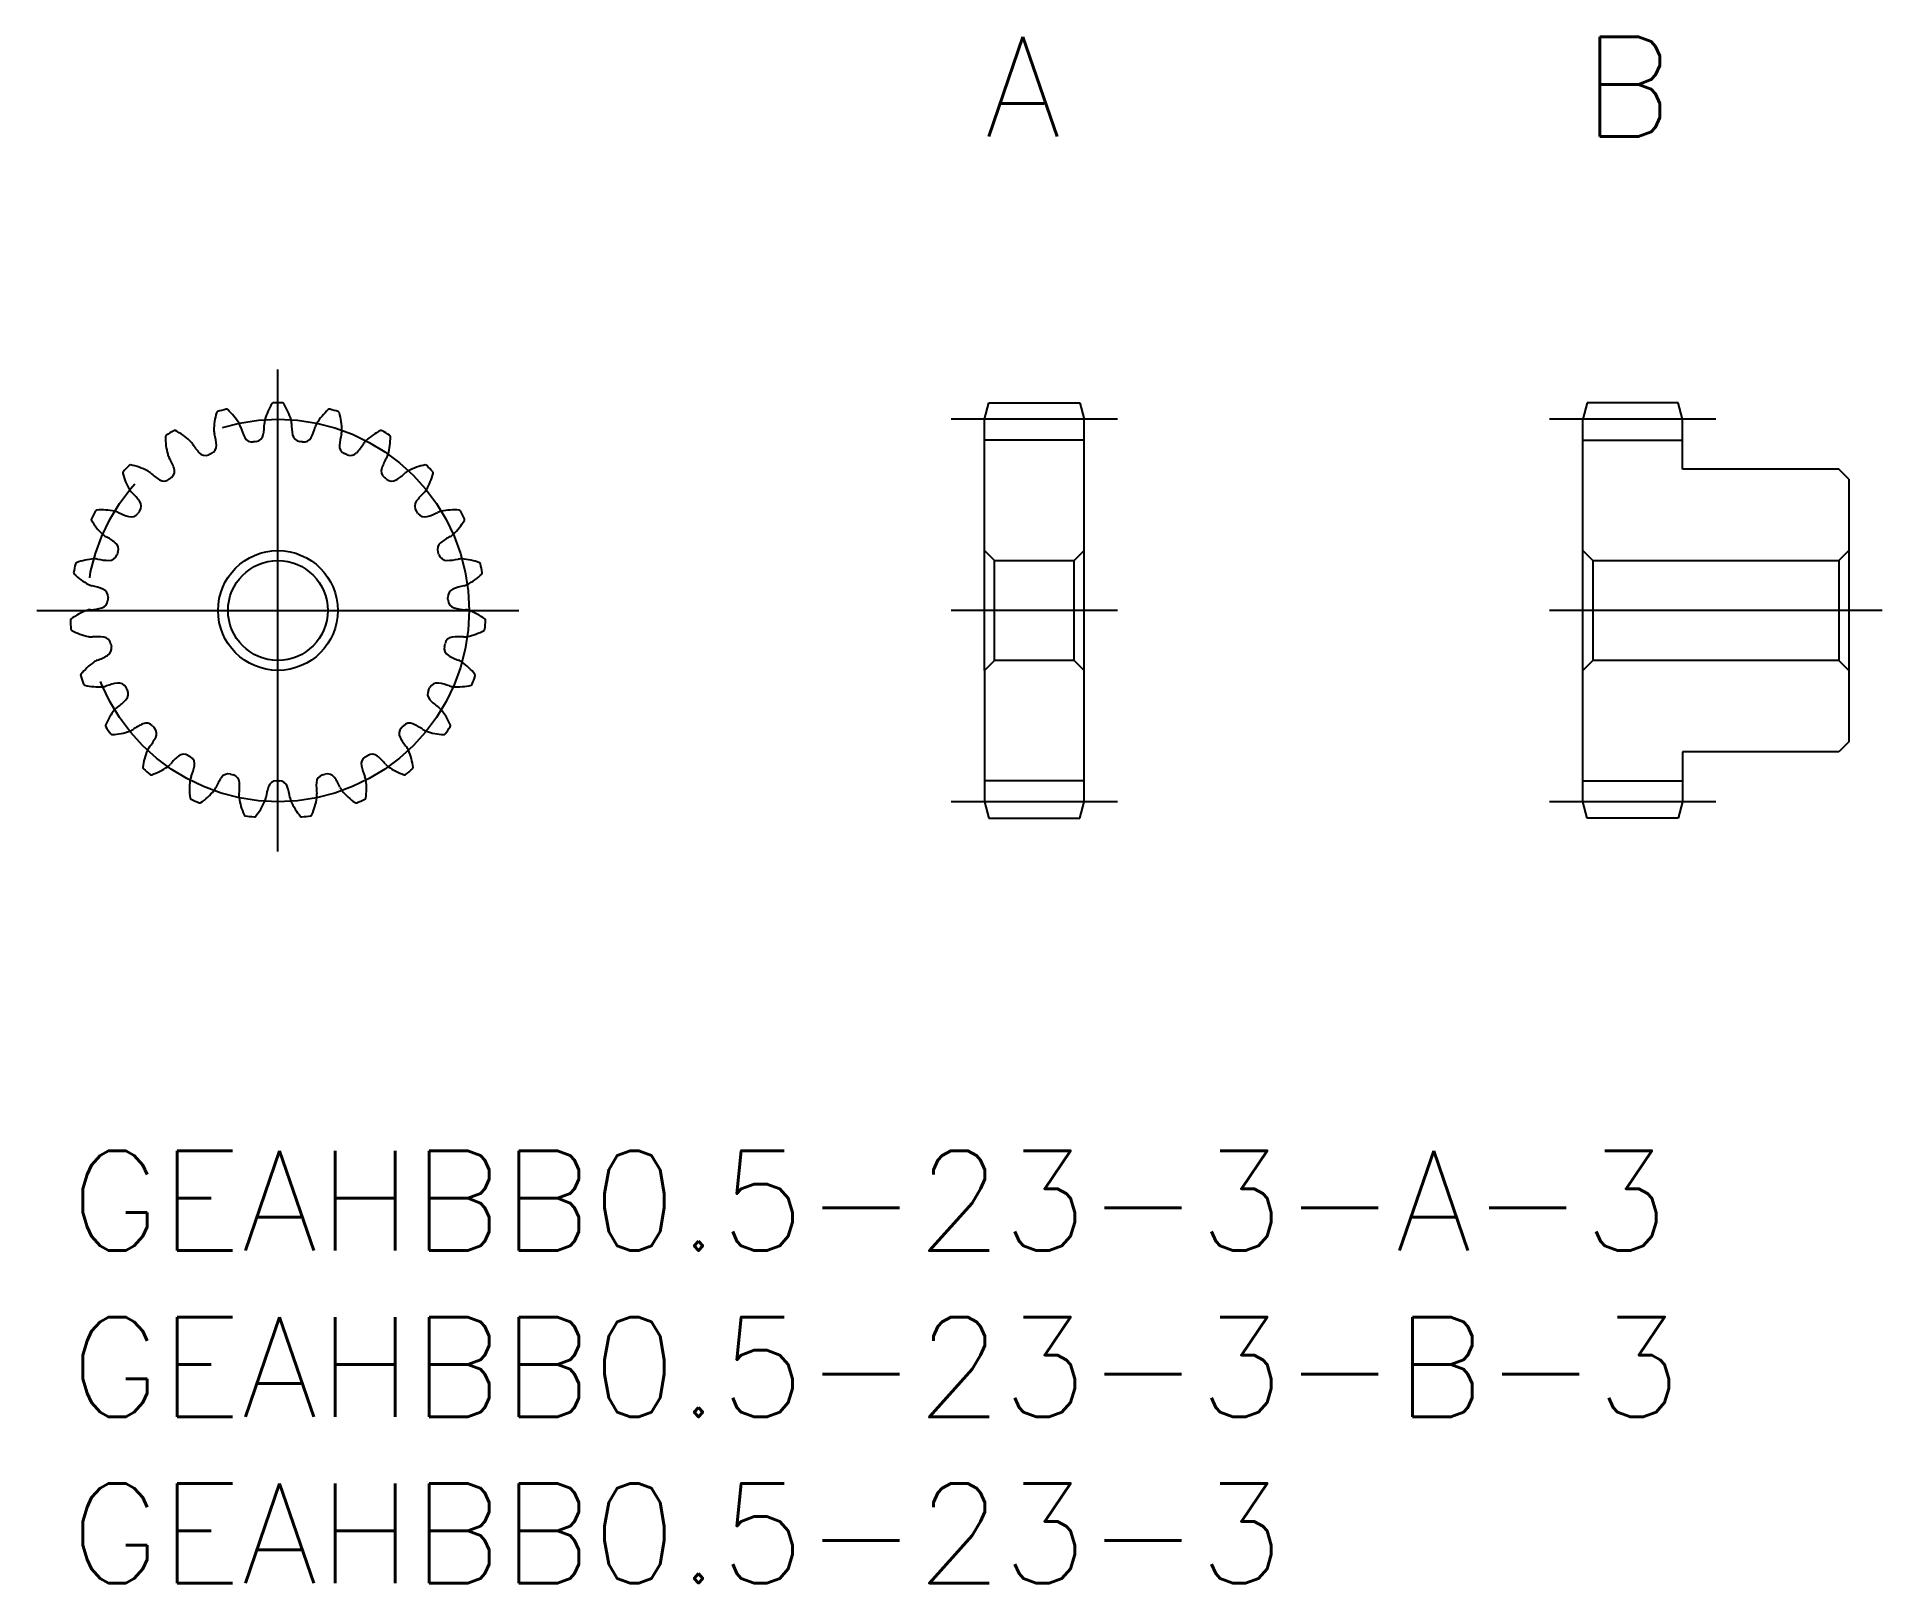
# Model space of a CAD drawing. Extents: x -1 to 54.5, y -13 to 33.5.
import ezdxf

# ---------------------------------------------------------------- set-up
doc = ezdxf.new("R2010")
doc.units = 0
doc.header["$LTSCALE"] = 0.5
doc.linetypes.add('CENTER', pattern=[50.8, 31.75, -6.35, 6.35, -6.35])
for name, color, linetype in [('MSM_CENTER', 1, 'CENTER'), ('MSM_CONTINUOUS', 7, 'CONTINUOUS'), ('MSM_PART_NUMBER', 7, 'CONTINUOUS')]:
    doc.layers.add(name, color=color, linetype=linetype)
doc.styles.get("Standard").update_dxf_attribs({"font": 'txt.shx', "height": 1, "bigfont": 'bigfont.shx'})

# ---------------------------------------------------------------- blocks, each defined once
blk = doc.blocks.new('*U2')
at = {"layer": 'MSM_PART_NUMBER'}
blk.add_text('GEAHBB0.5-23-3-A-3', height=3, dxfattribs=at).set_placement((0, -3))
blk = doc.blocks.new('*U3')
at = {"layer": 'MSM_PART_NUMBER'}
blk.add_text('GEAHBB0.5-23-3-B-3', height=3, dxfattribs=at).set_placement((0, -8))
blk = doc.blocks.new('*U4')
at = {"layer": 'MSM_PART_NUMBER'}
blk.add_text('GEAHBB0.5-23-3', height=3, dxfattribs=at).set_placement((0, -13))
blk = doc.blocks.new('*U5')
at = {"layer": 'MSM_PART_NUMBER'}
blk.add_text('A', height=3, dxfattribs=at).set_placement((27.5, 30.5))
blk = doc.blocks.new('*U6')
at = {"layer": 'MSM_PART_NUMBER'}
blk.add_text('B', height=3, dxfattribs=at).set_placement((45.5, 30.5))

msp = doc.modelspace()

# ---------------------------------------------------------------- linework, layer by layer
at = {"layer": 'MSM_CENTER'}
for p, q in [((6.25, 9), (6.25, 23.5)), ((31.5, 22), (26.5, 22)), ((49.5, 22), (44.5, 22)), ((-1, 16.25), (13.5, 16.25)), ((31.5, 16.25), (26.5, 16.25)), ((54.5, 16.25), (44.5, 16.25)), ((31.5, 10.5), (26.5, 10.5)), ((49.5, 10.5), (44.5, 10.5))]:
    msp.add_line(p, q, dxfattribs=at)
msp.add_circle((6.25, 16.25), 5.75, dxfattribs=at)
at = {"layer": 'MSM_CONTINUOUS'}
for p, q in [((27.5, 22), (27.634, 22.5)), ((27.634, 22.5), (30.366, 22.5)), ((30.366, 22.5), (30.5, 22)), ((45.634, 22.5), (45.5, 22)), ((48.366, 22.5), (45.634, 22.5)), ((48.5, 22), (48.366, 22.5)), ((27.5, 18.05), (27.5, 22)), ((30.5, 10.5), (30.5, 22)), ((45.5, 10.5), (45.5, 22)), ((48.5, 20.5), (48.5, 22)), ((30.5, 21.375), (27.5, 21.375)), ((45.5, 21.375), (48.5, 21.375)), ((53.2, 20.5), (48.5, 20.5)), ((53.5, 20.2), (53.2, 20.5)), ((53.5, 20.2), (53.5, 12.3)), ((27.5, 14.45), (27.5, 18.05)), ((27.8, 17.75), (27.5, 18.05)), ((30.5, 18.05), (30.2, 17.75)), ((45.8, 17.75), (45.5, 18.05)), ((53.5, 18.05), (53.2, 17.75)), ((27.8, 14.75), (27.8, 17.75)), ((27.8, 17.75), (30.2, 17.75)), ((30.2, 14.75), (30.2, 17.75)), ((45.8, 17.75), (45.8, 14.75)), ((45.8, 17.75), (53.2, 17.75)), ((53.2, 17.75), (53.2, 14.75)), ((27.5, 14.45), (27.8, 14.75)), ((27.5, 14.45), (27.5, 10.5)), ((30.2, 14.75), (27.8, 14.75)), ((30.2, 14.75), (30.5, 14.45)), ((45.5, 14.45), (45.8, 14.75)), ((53.2, 14.75), (45.8, 14.75)), ((53.2, 14.75), (53.5, 14.45)), ((53.5, 12.3), (53.2, 12)), ((48.5, 12), (48.5, 10.5)), ((53.2, 12), (48.5, 12)), ((30.5, 11.125), (27.5, 11.125)), ((45.5, 11.125), (48.5, 11.125)), ((27.5, 10.5), (27.634, 10)), ((27.634, 10), (30.366, 10)), ((30.366, 10), (30.5, 10.5)), ((45.634, 10), (45.5, 10.5)), ((48.366, 10), (45.634, 10)), ((48.5, 10.5), (48.366, 10))]:
    msp.add_line(p, q, dxfattribs=at)
for radius in [1.8, 1.5]:
    msp.add_circle((6.25, 16.25), radius, dxfattribs=at)
for centre, radius, start, end in [((4.451, 22.183), 0.05, 106.866, 163.5098), ((6.25, 16.25), 6.25, 104.4383, 106.866), ((4.704, 22.254), 0.05, 47.7946, 104.4383), ((3.45, 20.871), 1.917, 31.7391, 47.7946), ((7.699, 21.455), 1.917, 147.8576, 163.913), ((6.119, 22.449), 0.05, 91.2138, 147.8576), ((6.25, 16.25), 6.25, 88.7862, 91.2138), ((6.381, 22.449), 0.05, 32.1424, 88.7862), ((4.801, 21.455), 1.917, 16.087, 32.1424), ((9.05, 20.871), 1.917, 132.2054, 148.2609), ((7.796, 22.254), 0.05, 75.5617, 132.2054), ((6.25, 16.25), 6.25, 73.134, 75.5617), ((8.049, 22.183), 0.05, 16.4902, 73.134), ((6.25, 16.25), 6.25, 120.0905, 122.5182), ((3.142, 21.614), 0.05, 63.4468, 120.0905), ((2.307, 19.945), 1.917, 47.3913, 63.4467), ((6.241, 21.653), 1.917, 163.5098, 179.5652), ((4.733, 21.665), 0.408, 179.5652, 195.7365), ((4.733, 21.665), 0.408, 15.5678, 31.7391), ((6.83, 22.252), 1.769, 195.6415, 206.7158), ((4.072, 21.873), 1.769, 348.9364, 0.0107), ((6.25, 21.873), 0.408, 163.913, 180.0844), ((6.25, 21.873), 0.408, 359.9156, 16.087), ((8.428, 21.873), 1.769, 179.9893, 191.0636), ((5.67, 22.252), 1.769, 333.2842, 344.3585), ((7.767, 21.665), 0.408, 148.2609, 164.4322), ((6.259, 21.653), 1.917, 0.4348, 16.4902), ((7.767, 21.665), 0.408, 344.2635, 0.4348), ((10.193, 19.945), 1.917, 116.5533, 132.6087), ((9.358, 21.614), 0.05, 59.9095, 116.5533), ((6.25, 16.25), 6.25, 57.4818, 59.9095), ((2.917, 21.478), 0.05, 122.5182, 179.162), ((4.784, 21.451), 1.917, 179.162, 195.2174), ((3.328, 21.055), 0.408, 31.22, 47.3913), ((5.189, 22.185), 1.769, 211.2936, 222.3679), ((4.151, 21.198), 0.25, 292.9914, 4.5886), ((2.636, 21.076), 1.769, 4.5886, 15.6629), ((5.473, 21.569), 0.25, 206.7158, 278.313), ((6.25, 16.25), 5.125, 97.3392, 98.313), ((5.563, 21.581), 0.25, 277.3392, 348.9364), ((6.937, 21.581), 0.25, 191.0636, 262.6608), ((6.25, 16.25), 5.125, 81.687, 82.6608), ((7.027, 21.569), 0.25, 261.687, 333.2842), ((8.349, 21.198), 0.25, 175.4114, 247.0086), ((9.864, 21.076), 1.769, 164.3371, 175.4114), ((7.311, 22.185), 1.769, 317.6321, 328.7064), ((9.172, 21.055), 0.408, 132.6087, 148.78), ((7.716, 21.451), 1.917, 344.7826, 0.838), ((9.583, 21.478), 0.05, 0.8381, 57.4818), ((6.25, 16.25), 6.25, 135.7427, 138.1704), ((1.809, 20.577), 0.05, 79.0989, 135.7427), ((1.456, 18.744), 1.917, 63.0435, 79.0989), ((3.328, 21.055), 0.408, 195.2174, 211.3887), ((1.468, 19.923), 1.769, 20.2408, 31.3151), ((4.067, 21.162), 0.25, 222.3679, 293.9652), ((6.25, 16.25), 5.125, 112.9914, 113.9651), ((6.25, 16.25), 5.125, 66.0349, 67.0086), ((8.433, 21.162), 0.25, 246.0349, 317.6321), ((11.032, 19.923), 1.769, 148.6849, 159.7592), ((9.172, 21.055), 0.408, 328.6113, 344.7826), ((11.044, 18.744), 1.917, 100.9011, 116.9565), ((10.691, 20.577), 0.05, 44.2573, 100.9011), ((6.25, 16.25), 6.25, 41.8296, 44.2573), ((1.63, 20.385), 0.05, 138.1704, 194.8142), ((3.435, 20.862), 1.917, 194.8141, 210.8696), ((2.14, 20.088), 0.408, 46.8722, 63.0435), ((3.627, 21.679), 1.769, 226.9458, 238.0201), ((2.823, 20.39), 0.25, 238.0201, 309.6173), ((6.25, 16.25), 5.125, 128.6436, 129.6173), ((2.893, 20.448), 0.25, 308.6436, 20.2408), ((9.607, 20.448), 0.25, 159.7592, 231.3564), ((6.25, 16.25), 5.125, 50.3827, 51.3564), ((9.677, 20.39), 0.25, 230.3827, 301.9799), ((8.873, 21.679), 1.769, 301.9799, 313.0542), ((10.36, 20.088), 0.408, 116.9565, 133.1278), ((9.065, 20.862), 1.917, 329.1304, 345.1859), ((10.87, 20.385), 0.05, 345.1859, 41.8296), ((2.14, 20.088), 0.408, 210.8696, 227.0409), ((0.655, 18.496), 1.769, 35.8929, 46.9672), ((1.885, 19.387), 0.25, 324.2957, 35.8929), ((10.615, 19.387), 0.25, 144.1071, 215.7043), ((11.845, 18.496), 1.769, 133.0328, 144.1071), ((10.36, 20.088), 0.408, 312.9591, 329.1304), ((0.686, 18.985), 0.05, 153.8225, 210.4663), ((6.25, 16.25), 6.25, 151.3949, 153.8225), ((2.295, 19.932), 1.917, 210.4663, 226.5217), ((0.807, 19.218), 0.05, 94.7511, 151.3949), ((0.961, 17.358), 1.917, 78.6957, 94.7511), ((1.257, 18.837), 0.408, 62.5243, 78.6957), ((2.26, 20.77), 1.769, 242.598, 253.6723), ((1.833, 19.312), 0.25, 253.6723, 325.2695), ((6.25, 16.25), 5.125, 144.2957, 145.2695), ((6.25, 16.25), 5.125, 34.7305, 35.7043), ((10.667, 19.312), 0.25, 214.7305, 286.3277), ((10.24, 20.77), 1.769, 286.3277, 297.402), ((11.243, 18.837), 0.408, 101.3043, 117.4757), ((11.539, 17.358), 1.917, 85.2489, 101.3043), ((10.205, 19.932), 1.917, 313.4783, 329.5337), ((11.693, 19.218), 0.05, 28.6051, 85.2489), ((6.25, 16.25), 6.25, 26.1775, 28.6051), ((11.814, 18.985), 0.05, 329.5337, 26.1773), ((1.257, 18.837), 0.408, 226.5217, 242.6931), ((0.256, 16.903), 1.769, 51.5451, 62.6194), ((12.244, 16.903), 1.769, 117.3806, 128.4549), ((11.243, 18.837), 0.408, 297.3069, 313.4783), ((0.859, 15.89), 1.917, 94.3478, 110.4033), ((0.744, 17.394), 0.408, 78.1765, 94.3478), ((1.188, 19.526), 1.769, 258.2502, 269.3244), ((1.17, 18.007), 0.25, 269.3244, 340.9217), ((1.201, 18.093), 0.25, 339.9479, 51.5451), ((6.25, 16.25), 5.125, 159.9479, 160.9217), ((11.299, 18.093), 0.25, 128.4549, 200.0521), ((6.25, 16.25), 5.125, 19.0783, 20.0521), ((11.33, 18.007), 0.25, 199.0784, 270.6756), ((11.312, 19.526), 1.769, 270.6756, 281.7498), ((11.756, 17.394), 0.408, 85.6522, 101.8235), ((11.641, 15.89), 1.917, 69.5967, 85.6522), ((0.154, 17.383), 0.05, 169.4747, 226.1185), ((6.25, 16.25), 6.25, 167.047, 169.4747), ((1.448, 18.728), 1.917, 226.1185, 242.1739), ((0.208, 17.64), 0.05, 110.4033, 167.047), ((11.052, 18.728), 1.917, 297.8261, 313.8815), ((12.292, 17.64), 0.05, 12.953, 69.5967), ((6.25, 16.25), 6.25, 10.5253, 12.953), ((12.346, 17.383), 0.05, 313.8815, 10.5252), ((0.744, 17.394), 0.408, 242.1739, 258.3452), ((0.302, 15.262), 1.769, 67.1973, 78.2716), ((0.891, 16.662), 0.25, 355.6001, 67.1973), ((11.609, 16.662), 0.25, 112.8027, 184.3999), ((12.198, 15.262), 1.769, 101.7284, 112.8027), ((11.756, 17.394), 0.408, 281.6548, 297.8261), ((1.156, 14.449), 1.917, 110, 126.0554), ((0.64, 15.866), 0.408, 93.8287, 110), ((0.492, 18.039), 1.769, 273.9023, 284.9766), ((0.885, 16.571), 0.25, 284.9766, 356.5739), ((6.25, 16.25), 5.125, 175.6001, 176.5738), ((6.25, 16.25), 5.125, 3.4262, 4.3999), ((11.615, 16.571), 0.25, 183.4262, 255.0234), ((12.008, 18.039), 1.769, 255.0234, 266.0977), ((11.86, 15.866), 0.408, 70, 86.1713), ((11.344, 14.449), 1.917, 53.9446, 70), ((0.057, 15.958), 0.05, 126.0554, 182.6992), ((6.25, 16.25), 6.25, 182.6992, 185.1269), ((0.075, 15.696), 0.05, 185.1269, 241.7707), ((0.958, 17.341), 1.917, 241.7707, 257.8261), ((11.542, 17.341), 1.917, 282.1739, 298.2293), ((12.425, 15.696), 0.05, 298.2294, 354.873), ((12.443, 15.958), 0.05, 357.3008, 53.9446), ((6.25, 16.25), 6.25, 354.8731, 357.3008), ((0.64, 15.866), 0.408, 257.8261, 273.9974), ((0.789, 13.694), 1.769, 82.8495, 93.9237), ((0.978, 15.201), 0.25, 11.2522, 82.8495), ((0.997, 15.112), 0.25, 300.6288, 12.226), ((6.25, 16.25), 5.125, 191.2522, 192.226), ((11.503, 15.112), 0.25, 167.774, 239.3712), ((6.25, 16.25), 5.125, 347.774, 348.7478), ((11.522, 15.201), 0.25, 97.1505, 168.7478), ((11.711, 13.694), 1.769, 86.0763, 97.1505), ((11.86, 15.866), 0.408, 266.0026, 282.1739), ((1.83, 13.141), 1.917, 125.6522, 141.7076), ((0.951, 14.367), 0.408, 109.4809, 125.6522), ((0.223, 16.419), 1.769, 289.5545, 300.6288), ((12.277, 16.419), 1.769, 239.3712, 250.4455), ((11.549, 14.367), 0.408, 54.3478, 70.5191), ((10.67, 13.141), 1.917, 38.2924, 54.3478), ((0.365, 14.298), 0.05, 141.7076, 198.3514), ((6.25, 16.25), 6.25, 198.3514, 200.779), ((0.453, 14.05), 0.05, 200.779, 257.4228), ((0.86, 15.872), 1.917, 257.4228, 273.4783), ((0.951, 14.367), 0.408, 273.4783, 289.6496), ((1.681, 12.315), 1.769, 98.5016, 109.5759), ((1.457, 13.818), 0.25, 26.9044, 98.5016), ((6.25, 16.25), 5.125, 206.9044, 207.8782), ((6.25, 16.25), 5.125, 332.1218, 333.0956), ((11.043, 13.818), 0.25, 81.4984, 153.0956), ((10.819, 12.315), 1.769, 70.4241, 81.4984), ((11.549, 14.367), 0.408, 250.3504, 266.5217), ((11.64, 15.872), 1.917, 266.5217, 282.5772), ((12.047, 14.05), 0.05, 282.5772, 339.2208), ((6.25, 16.25), 6.25, 339.221, 341.6486), ((12.135, 14.298), 0.05, 341.6486, 38.2924), ((1.656, 13.007), 0.408, 125.133, 141.3043), ((0.401, 14.787), 1.769, 305.2067, 316.281), ((1.499, 13.737), 0.25, 316.281, 27.8782), ((11.001, 13.737), 0.25, 152.1218, 223.719), ((12.099, 14.787), 1.769, 223.719, 234.7933), ((10.844, 13.007), 0.408, 38.6957, 54.867), ((1.11, 12.783), 0.05, 157.3598, 214.0036), ((2.833, 12.064), 1.917, 141.3043, 157.3598), ((2.912, 11.229), 1.769, 114.1538, 125.2281), ((2.291, 12.615), 0.25, 42.5566, 114.1538), ((6.25, 16.25), 5.125, 222.5566, 223.5304), ((6.25, 16.25), 5.125, 316.4696, 317.4434), ((10.209, 12.615), 0.25, 65.8462, 137.4434), ((9.588, 11.229), 1.769, 54.7719, 65.8462), ((9.667, 12.064), 1.917, 22.6402, 38.6957), ((11.39, 12.783), 0.05, 325.9964, 22.6402), ((6.25, 16.25), 6.25, 214.0036, 216.4312), ((1.262, 12.568), 0.05, 216.4312, 273.075), ((1.162, 14.432), 1.917, 273.075, 289.1304), ((1.656, 13.007), 0.408, 289.1304, 305.3017), ((1.013, 13.263), 1.769, 320.8589, 331.9331), ((2.353, 12.548), 0.25, 331.9331, 43.5304), ((10.147, 12.548), 0.25, 136.4697, 208.0669), ((11.487, 13.263), 1.769, 208.0669, 219.1411), ((10.844, 13.007), 0.408, 234.6983, 250.8696), ((11.338, 14.432), 1.917, 250.8696, 266.925), ((11.238, 12.568), 0.05, 266.925, 323.5688), ((6.25, 16.25), 6.25, 323.5688, 325.9964), ((4.089, 11.297), 1.917, 156.9565, 173.012), ((2.701, 11.888), 0.408, 140.7852, 156.9565), ((4.391, 10.514), 1.769, 129.806, 140.8803), ((3.418, 11.681), 0.25, 58.2088, 129.806), ((6.25, 16.25), 5.125, 238.2088, 239.1825), ((3.496, 11.634), 0.25, 347.5853, 59.1825), ((9.004, 11.634), 0.25, 120.8175, 192.4147), ((6.25, 16.25), 5.125, 300.8175, 301.7912), ((9.082, 11.681), 0.25, 50.194, 121.7912), ((8.109, 10.514), 1.769, 39.1197, 50.194), ((9.799, 11.888), 0.408, 23.0435, 39.2148), ((8.411, 11.297), 1.917, 6.988, 23.0435), ((2.236, 11.525), 0.05, 173.012, 229.6556), ((6.25, 16.25), 6.25, 229.6557, 232.0834), ((2.44, 11.359), 0.05, 232.0834, 288.7272), ((1.841, 13.127), 1.917, 288.7272, 304.7826), ((2.701, 11.888), 0.408, 304.7826, 320.9539), ((5.505, 10.898), 1.917, 172.6087, 188.6641), ((4.01, 11.092), 0.408, 156.4374, 172.6087), ((2.013, 11.961), 1.769, 336.511, 347.5853), ((6.007, 10.225), 1.769, 145.4582, 156.5324), ((4.756, 11.087), 0.25, 73.8609, 145.4582), ((6.25, 16.25), 5.125, 253.8609, 254.8347), ((4.844, 11.062), 0.25, 3.2375, 74.8347), ((6.204, 10.875), 0.25, 89.5131, 161.1103), ((6.25, 16.25), 5.125, 269.5131, 270.4869), ((6.296, 10.875), 0.25, 18.8897, 90.4869), ((7.656, 11.062), 0.25, 105.1653, 176.7625), ((6.25, 16.25), 5.125, 285.1653, 286.1391), ((7.744, 11.087), 0.25, 34.5418, 106.1391), ((6.493, 10.225), 1.769, 23.4676, 34.5418), ((10.487, 11.961), 1.769, 192.4147, 203.489), ((8.49, 11.092), 0.408, 7.3913, 23.5626), ((6.995, 10.898), 1.917, 351.3359, 7.3913), ((9.799, 11.888), 0.408, 219.0461, 235.2174), ((10.659, 13.127), 1.917, 235.2174, 251.2728), ((10.06, 11.359), 0.05, 251.2728, 307.9165), ((6.25, 16.25), 6.25, 307.9166, 310.3443), ((10.264, 11.525), 0.05, 310.3443, 6.988), ((3.66, 10.617), 0.05, 188.6641, 245.3078), ((6.25, 16.25), 6.25, 245.3079, 247.7356), ((2.847, 12.053), 1.917, 304.3793, 320.4348), ((4.01, 11.092), 0.408, 320.4348, 336.6061), ((5.484, 10.679), 0.408, 172.0896, 188.2609), ((3.327, 10.976), 1.769, 352.1632, 3.2375), ((6.977, 10.896), 1.917, 188.2609, 204.3163), ((5.484, 10.679), 0.408, 336.087, 352.2583), ((7.642, 10.383), 1.769, 161.1103, 172.1846), ((4.858, 10.383), 1.769, 7.8154, 18.8897), ((7.016, 10.679), 0.408, 187.7417, 203.913), ((5.523, 10.896), 1.917, 335.6837, 351.7391), ((9.173, 10.976), 1.769, 176.7625, 187.8368), ((7.016, 10.679), 0.408, 351.7391, 7.9104), ((8.49, 11.092), 0.408, 203.3939, 219.5652), ((9.653, 12.053), 1.917, 219.5652, 235.6207), ((6.25, 16.25), 6.25, 292.2644, 294.6921), ((8.84, 10.617), 0.05, 294.6921, 351.3359), ((3.901, 10.512), 0.05, 247.7356, 304.3793), ((5.276, 10.127), 0.05, 204.3163, 260.9599), ((6.25, 16.25), 6.25, 260.9601, 263.3877), ((5.536, 10.091), 0.05, 263.3877, 320.0315), ((4.105, 11.29), 1.917, 320.0315, 336.087), ((8.395, 11.29), 1.917, 203.913, 219.9685), ((6.964, 10.091), 0.05, 219.9685, 276.6121), ((6.25, 16.25), 6.25, 276.6123, 279.0399), ((7.224, 10.127), 0.05, 279.0399, 335.6837), ((8.599, 10.512), 0.05, 235.6207, 292.2643)]:
    msp.add_arc(centre, radius, start, end, dxfattribs=at)

# ---------------------------------------------------------------- block references
for name in ['*U5', '*U6', '*U2', '*U3', '*U4']:
    msp.add_blockref(name, (0, 0), dxfattribs=at)

doc.saveas('drawing.dxf')
